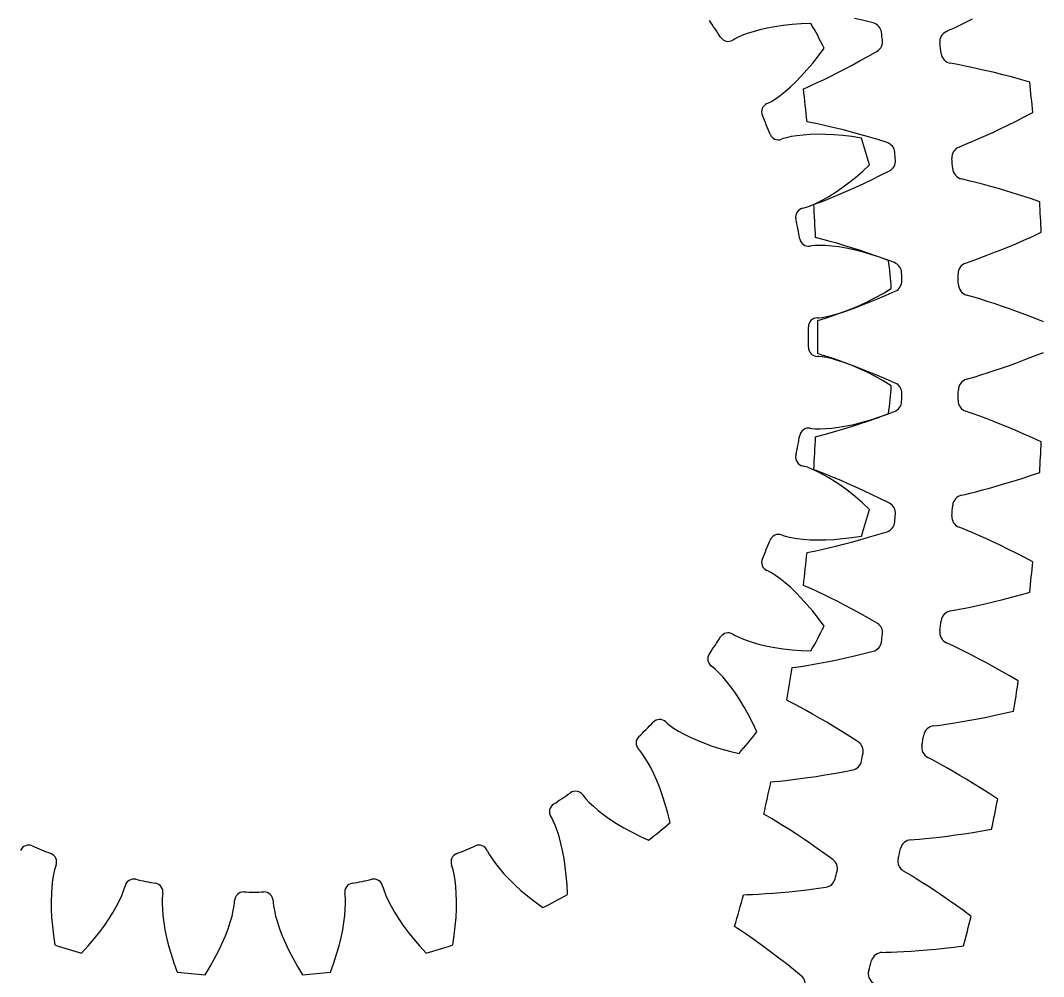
# Model space of a CAD drawing. Header units: millimetres. Extents: x -107 to 107, y -107 to 107.
# Drawn here: x 22.24 to 56.25, y -21.24 to 10.52 of the extents above; entities that cross this region are included whole.
import ezdxf

# ---------------------------------------------------------------- set-up
doc = ezdxf.new("R2010")
doc.units = ezdxf.units.MM

msp = doc.modelspace()

# ---------------------------------------------------------------- linework, layer by layer
at = {"layer": 'outer'}
msp.add_circle((0, 0), 107.079107, dxfattribs=at)
at = {"layer": 'planet'}
for p, q in [((46.819746, 10.208147), (46.596879, 10.147465)), ((47.06173, 10.263437), (46.819746, 10.208147)), ((47.321379, 10.312197), (47.06173, 10.263437)), ((47.59759, 10.353474), (47.321379, 10.312197)), ((47.889481, 10.386426), (47.59759, 10.353474)), ((48.196311, 10.410286), (47.889481, 10.386426)), ((48.517442, 10.424338), (48.196311, 10.410286)), ((45.974234, 9.901148), (45.924295, 9.870195)), ((46.070792, 9.951791), (45.974234, 9.901148)), ((46.217822, 10.016396), (46.070792, 9.951791)), ((46.395174, 10.082849), (46.217822, 10.016396)), ((46.596879, 10.147465), (46.395174, 10.082849)), ((48.765166, 9.346035), (48.95526, 9.605239)), ((48.57486, 9.104171), (48.765166, 9.346035)), ((48.197521, 8.67305), (48.385296, 8.87978)), ((48.385296, 8.87978), (48.57486, 9.104171)), ((48.012725, 8.48425), (48.197521, 8.67305)), ((47.492253, 8.030358), (47.658041, 8.162171)), ((47.658041, 8.162171), (47.832314, 8.313765)), ((47.832314, 8.313765), (48.012725, 8.48425)), ((47.107313, 7.781307), (47.203066, 7.833457)), ((47.203066, 7.833457), (47.338468, 7.919815)), ((47.338468, 7.919815), (47.492253, 8.030358)), ((47.053831, 7.756981), (47.107313, 7.781307)), ((47.598912, 6.594482), (47.543893, 6.573866)), ((47.703495, 6.625314), (47.598912, 6.594482)), ((47.860303, 6.659994), (47.703495, 6.625314)), ((48.047211, 6.69057), (47.860303, 6.659994)), ((48.257647, 6.714594), (48.047211, 6.69057)), ((48.48807, 6.730631), (48.257647, 6.714594)), ((48.73619, 6.73765), (48.48807, 6.730631)), ((49.000363, 6.734818), (48.73619, 6.73765)), ((49.27932, 6.721415), (49.000363, 6.734818)), ((49.57203, 6.696789), (49.27932, 6.721415)), ((49.87762, 6.660331), (49.57203, 6.696789)), ((50.195322, 6.611464), (49.87762, 6.660331)), ((49.994085, 5.305461), (50.227919, 5.505551)), ((50.227919, 5.505551), (50.464929, 5.722689)), ((49.539889, 4.95624), (49.764387, 5.122364)), ((49.764387, 5.122364), (49.994085, 5.305461)), ((49.111606, 4.675106), (49.321811, 4.807119)), ((49.321811, 4.807119), (49.539889, 4.95624)), ((48.550394, 4.38507), (48.72279, 4.463487)), ((48.72279, 4.463487), (48.911107, 4.560424)), ((48.911107, 4.560424), (49.111606, 4.675106)), ((48.239458, 4.280895), (48.296658, 4.29432)), ((48.296658, 4.29432), (48.400745, 4.326787)), ((48.400745, 4.326787), (48.550394, 4.38507)), ((48.547273, 3.034393), (48.48929, 3.024907)), ((48.655862, 3.04423), (48.547273, 3.034393)), ((48.816423, 3.047652), (48.655862, 3.04423)), ((49.005705, 3.041177), (48.816423, 3.047652)), ((49.216783, 3.023685), (49.005705, 3.041177)), ((49.445908, 2.99446), (49.216783, 3.023685)), ((49.69063, 2.952938), (49.445908, 2.99446)), ((49.949174, 2.898623), (49.69063, 2.952938)), ((50.220156, 2.831056), (49.949174, 2.898623)), ((50.502438, 2.749798), (50.220156, 2.831056)), ((50.795044, 2.654423), (50.502438, 2.749798)), ((51.097108, 2.544514), (50.795044, 2.654423)), ((50.644948, 1.302866), (50.913325, 1.453492)), ((50.913325, 1.453492), (51.188143, 1.620219)), ((49.88837, 0.945253), (50.13135, 1.048964)), ((50.13135, 1.048964), (50.383943, 1.168099)), ((50.383943, 1.168099), (50.644948, 1.302866)), ((48.891295, 0.653842), (49.049438, 0.68181)), ((49.049438, 0.68181), (49.23382, 0.725088)), ((49.23382, 0.725088), (49.43743, 0.783423)), ((49.43743, 0.783423), (49.65645, 0.856786)), ((49.65645, 0.856786), (49.88837, 0.945253)), ((48.724154, 0.640297), (48.782873, 0.642305)), ((48.782873, 0.642305), (48.891295, 0.653842)), ((48.782873, -0.642305), (48.724154, -0.640297)), ((48.891295, -0.653842), (48.782873, -0.642305)), ((49.049438, -0.68181), (48.891295, -0.653842)), ((49.23382, -0.725088), (49.049438, -0.68181)), ((49.43743, -0.783423), (49.23382, -0.725088)), ((49.65645, -0.856786), (49.43743, -0.783423)), ((49.88837, -0.945253), (49.65645, -0.856786)), ((50.13135, -1.048964), (49.88837, -0.945253)), ((50.383943, -1.168099), (50.13135, -1.048964)), ((50.644948, -1.302866), (50.383943, -1.168099)), ((50.913325, -1.453492), (50.644948, -1.302866)), ((51.188143, -1.620219), (50.913325, -1.453492)), ((50.502438, -2.749798), (50.795044, -2.654423)), ((50.795044, -2.654423), (51.097108, -2.544514)), ((48.48929, -3.024907), (48.547273, -3.034393)), ((48.547273, -3.034393), (48.655862, -3.04423)), ((48.655862, -3.04423), (48.816423, -3.047652)), ((48.816423, -3.047652), (49.005705, -3.041177)), ((49.005705, -3.041177), (49.216783, -3.023685)), ((49.216783, -3.023685), (49.445908, -2.99446)), ((49.445908, -2.99446), (49.69063, -2.952938)), ((49.69063, -2.952938), (49.949174, -2.898623)), ((49.949174, -2.898623), (50.220156, -2.831056)), ((50.220156, -2.831056), (50.502438, -2.749798)), ((48.296658, -4.29432), (48.239458, -4.280895)), ((48.400745, -4.326787), (48.296658, -4.29432)), ((48.550394, -4.38507), (48.400745, -4.326787)), ((48.72279, -4.463487), (48.550394, -4.38507)), ((48.911107, -4.560424), (48.72279, -4.463487)), ((49.111606, -4.675106), (48.911107, -4.560424)), ((49.321811, -4.807119), (49.111606, -4.675106)), ((49.539889, -4.95624), (49.321811, -4.807119)), ((49.764387, -5.122364), (49.539889, -4.95624)), ((49.994085, -5.305461), (49.764387, -5.122364)), ((50.227919, -5.505551), (49.994085, -5.305461)), ((50.464929, -5.722689), (50.227919, -5.505551)), ((47.543893, -6.573866), (47.598912, -6.594482)), ((47.598912, -6.594482), (47.703495, -6.625314)), ((47.703495, -6.625314), (47.860303, -6.659994)), ((47.860303, -6.659994), (48.047211, -6.69057)), ((48.047211, -6.69057), (48.257647, -6.714594)), ((48.257647, -6.714594), (48.48807, -6.730631)), ((48.48807, -6.730631), (48.73619, -6.73765)), ((48.73619, -6.73765), (49.000363, -6.734818)), ((49.000363, -6.734818), (49.27932, -6.721415)), ((49.27932, -6.721415), (49.57203, -6.696789)), ((49.57203, -6.696789), (49.87762, -6.660331)), ((49.87762, -6.660331), (50.195322, -6.611464)), ((47.107313, -7.781307), (47.053831, -7.756981)), ((47.203066, -7.833457), (47.107313, -7.781307)), ((47.338468, -7.919815), (47.203066, -7.833457)), ((47.492253, -8.030358), (47.338468, -7.919815)), ((47.658041, -8.162171), (47.492253, -8.030358)), ((47.832314, -8.313765), (47.658041, -8.162171)), ((48.012725, -8.48425), (47.832314, -8.313765)), ((48.197521, -8.67305), (48.012725, -8.48425)), ((48.385296, -8.87978), (48.197521, -8.67305)), ((48.57486, -9.104171), (48.385296, -8.87978)), ((48.765166, -9.346035), (48.57486, -9.104171)), ((48.95526, -9.605239), (48.765166, -9.346035)), ((45.924295, -9.870195), (45.974234, -9.901148)), ((45.974234, -9.901148), (46.070792, -9.951791)), ((46.070792, -9.951791), (46.217822, -10.016396)), ((46.217822, -10.016396), (46.395174, -10.082849)), ((46.395174, -10.082849), (46.596879, -10.147465)), ((46.596879, -10.147465), (46.819746, -10.208147)), ((46.819746, -10.208147), (47.06173, -10.263437)), ((47.06173, -10.263437), (47.321379, -10.312197)), ((47.321379, -10.312197), (47.59759, -10.353474)), ((47.59759, -10.353474), (47.889481, -10.386426)), ((47.889481, -10.386426), (48.196311, -10.410286)), ((48.196311, -10.410286), (48.517442, -10.424338)), ((45.260543, -10.969263), (45.212835, -10.93497)), ((45.344282, -11.039091), (45.260543, -10.969263)), ((45.460235, -11.150205), (45.344282, -11.039091)), ((45.589499, -11.288626), (45.460235, -11.150205)), ((45.726386, -11.45025), (45.589499, -11.288626)), ((45.867736, -11.63293), (45.726386, -11.45025)), ((46.011421, -11.835335), (45.867736, -11.63293)), ((46.155833, -12.05656), (46.011421, -11.835335)), ((46.299669, -12.295951), (46.155833, -12.05656)), ((46.441814, -12.553012), (46.299669, -12.295951)), ((46.581277, -12.827356), (46.441814, -12.553012)), ((43.692734, -12.787217), (43.735675, -12.827319)), ((43.735675, -12.827319), (43.820498, -12.895826)), ((43.820498, -12.895826), (43.952099, -12.987874)), ((46.717151, -13.118665), (46.581277, -12.827356)), ((43.952099, -12.987874), (44.113079, -13.08765)), ((44.113079, -13.08765), (44.298302, -13.190375)), ((44.298302, -13.190375), (44.505049, -13.29337)), ((44.505049, -13.29337), (44.731596, -13.394806)), ((44.731596, -13.394806), (44.976743, -13.493285)), ((44.976743, -13.493285), (45.239595, -13.587654)), ((45.239595, -13.587654), (45.519448, -13.676918)), ((42.827319, -13.735675), (42.787217, -13.692734)), ((42.895826, -13.820498), (42.827319, -13.735675)), ((42.987874, -13.952099), (42.895826, -13.820498)), ((45.519448, -13.676918), (45.815728, -13.76018)), ((45.815728, -13.76018), (46.127948, -13.836611)), ((43.08765, -14.113079), (42.987874, -13.952099)), ((43.190375, -14.298302), (43.08765, -14.113079)), ((43.29337, -14.505049), (43.190375, -14.298302)), ((43.394806, -14.731596), (43.29337, -14.505049)), ((43.493285, -14.976743), (43.394806, -14.731596)), ((40.93497, -15.212835), (40.969263, -15.260543)), ((40.969263, -15.260543), (41.039091, -15.344282)), ((43.587654, -15.239595), (43.493285, -14.976743)), ((43.676918, -15.519448), (43.587654, -15.239595)), ((41.039091, -15.344282), (41.150205, -15.460235)), ((41.150205, -15.460235), (41.288626, -15.589499)), ((41.288626, -15.589499), (41.45025, -15.726386)), ((43.76018, -15.815728), (43.676918, -15.519448)), ((39.901148, -15.974234), (39.870195, -15.924295)), ((39.951791, -16.070792), (39.901148, -15.974234)), ((41.45025, -15.726386), (41.63293, -15.867736)), ((41.63293, -15.867736), (41.835335, -16.011421)), ((43.836611, -16.127948), (43.76018, -15.815728)), ((40.016396, -16.217822), (39.951791, -16.070792)), ((40.082849, -16.395174), (40.016396, -16.217822)), ((41.835335, -16.011421), (42.05656, -16.155833)), ((42.05656, -16.155833), (42.295951, -16.299669)), ((42.295951, -16.299669), (42.553012, -16.441814)), ((40.147465, -16.596879), (40.082849, -16.395174)), ((40.208147, -16.819746), (40.147465, -16.596879)), ((42.553012, -16.441814), (42.827356, -16.581277)), ((42.827356, -16.581277), (43.118665, -16.717151)), ((40.263437, -17.06173), (40.208147, -16.819746)), ((37.756981, -17.053831), (37.781307, -17.107313)), ((37.781307, -17.107313), (37.833457, -17.203066)), ((37.833457, -17.203066), (37.919815, -17.338468)), ((37.919815, -17.338468), (38.030358, -17.492253)), ((40.312197, -17.321379), (40.263437, -17.06173)), ((40.353474, -17.59759), (40.312197, -17.321379)), ((23.405518, -17.598912), (23.374686, -17.703495)), ((23.426134, -17.543893), (23.405518, -17.598912)), ((36.594482, -17.598912), (36.573866, -17.543893)), ((36.625314, -17.703495), (36.594482, -17.598912)), ((38.030358, -17.492253), (38.162171, -17.658041)), ((38.162171, -17.658041), (38.313765, -17.832314)), ((40.386426, -17.889481), (40.353474, -17.59759)), ((23.340006, -17.860303), (23.30943, -18.047211)), ((23.374686, -17.703495), (23.340006, -17.860303)), ((36.659994, -17.860303), (36.625314, -17.703495)), ((36.69057, -18.047211), (36.659994, -17.860303)), ((38.313765, -17.832314), (38.48425, -18.012725)), ((38.48425, -18.012725), (38.67305, -18.197521)), ((40.410286, -18.196311), (40.386426, -17.889481)), ((23.285406, -18.257647), (23.269369, -18.48807)), ((23.30943, -18.047211), (23.285406, -18.257647)), ((25.673213, -18.400745), (25.70568, -18.296658)), ((25.70568, -18.296658), (25.719105, -18.239458)), ((34.280895, -18.239458), (34.29432, -18.296658)), ((34.29432, -18.296658), (34.326787, -18.400745)), ((36.714594, -18.257647), (36.69057, -18.047211)), ((36.730631, -18.48807), (36.714594, -18.257647)), ((38.67305, -18.197521), (38.87978, -18.385296)), ((40.424338, -18.517442), (40.410286, -18.196311)), ((23.269369, -18.48807), (23.26235, -18.73619)), ((25.536513, -18.72279), (25.61493, -18.550394)), ((25.61493, -18.550394), (25.673213, -18.400745)), ((26.95577, -18.655862), (26.952348, -18.816423)), ((26.965607, -18.547273), (26.95577, -18.655862)), ((26.975093, -18.48929), (26.965607, -18.547273)), ((33.034393, -18.547273), (33.024907, -18.48929)), ((33.04423, -18.655862), (33.034393, -18.547273)), ((33.047652, -18.816423), (33.04423, -18.655862)), ((34.326787, -18.400745), (34.38507, -18.550394)), ((34.38507, -18.550394), (34.463487, -18.72279)), ((36.73765, -18.73619), (36.730631, -18.48807)), ((38.87978, -18.385296), (39.104171, -18.57486)), ((39.104171, -18.57486), (39.346035, -18.765166)), ((23.26235, -18.73619), (23.265182, -19.000363)), ((23.265182, -19.000363), (23.278585, -19.27932)), ((25.324894, -19.111606), (25.439576, -18.911107)), ((25.439576, -18.911107), (25.536513, -18.72279)), ((26.952348, -18.816423), (26.958823, -19.005705)), ((26.958823, -19.005705), (26.976315, -19.216783)), ((29.31819, -19.049438), (29.346158, -18.891295)), ((29.346158, -18.891295), (29.357695, -18.782873)), ((29.357695, -18.782873), (29.359703, -18.724154)), ((30.640297, -18.724154), (30.642305, -18.782873)), ((30.642305, -18.782873), (30.653842, -18.891295)), ((30.653842, -18.891295), (30.68181, -19.049438)), ((33.023685, -19.216783), (33.041177, -19.005705)), ((33.041177, -19.005705), (33.047652, -18.816423)), ((34.463487, -18.72279), (34.560424, -18.911107)), ((34.560424, -18.911107), (34.675106, -19.111606)), ((36.721415, -19.27932), (36.734818, -19.000363)), ((36.734818, -19.000363), (36.73765, -18.73619)), ((39.346035, -18.765166), (39.605239, -18.95526)), ((23.278585, -19.27932), (23.303211, -19.57203)), ((25.04376, -19.539889), (25.192881, -19.321811)), ((25.192881, -19.321811), (25.324894, -19.111606)), ((26.976315, -19.216783), (27.00554, -19.445908)), ((29.216577, -19.43743), (29.274912, -19.23382)), ((29.274912, -19.23382), (29.31819, -19.049438)), ((30.68181, -19.049438), (30.725088, -19.23382)), ((30.725088, -19.23382), (30.783423, -19.43743)), ((32.99446, -19.445908), (33.023685, -19.216783)), ((34.675106, -19.111606), (34.807119, -19.321811)), ((34.807119, -19.321811), (34.95624, -19.539889)), ((36.696789, -19.57203), (36.721415, -19.27932)), ((23.303211, -19.57203), (23.339669, -19.87762)), ((24.877636, -19.764387), (25.04376, -19.539889)), ((27.00554, -19.445908), (27.047062, -19.69063)), ((27.047062, -19.69063), (27.101377, -19.949174)), ((29.054747, -19.88837), (29.143214, -19.65645)), ((29.143214, -19.65645), (29.216577, -19.43743)), ((30.783423, -19.43743), (30.856786, -19.65645)), ((30.856786, -19.65645), (30.945253, -19.88837)), ((32.898623, -19.949174), (32.952938, -19.69063)), ((32.952938, -19.69063), (32.99446, -19.445908)), ((34.95624, -19.539889), (35.122364, -19.764387)), ((36.660331, -19.87762), (36.696789, -19.57203)), ((23.339669, -19.87762), (23.388536, -20.195322)), ((24.494449, -20.227919), (24.694539, -19.994085)), ((24.694539, -19.994085), (24.877636, -19.764387)), ((27.101377, -19.949174), (27.168944, -20.220156)), ((28.951036, -20.13135), (29.054747, -19.88837)), ((30.945253, -19.88837), (31.048964, -20.13135)), ((32.831056, -20.220156), (32.898623, -19.949174)), ((35.122364, -19.764387), (35.305461, -19.994085)), ((35.305461, -19.994085), (35.505551, -20.227919)), ((36.611464, -20.195322), (36.660331, -19.87762)), ((24.277311, -20.464929), (24.494449, -20.227919)), ((27.168944, -20.220156), (27.250202, -20.502438)), ((28.697134, -20.644948), (28.831901, -20.383943)), ((28.831901, -20.383943), (28.951036, -20.13135)), ((31.048964, -20.13135), (31.168099, -20.383943)), ((31.168099, -20.383943), (31.302866, -20.644948)), ((32.749798, -20.502438), (32.831056, -20.220156)), ((35.505551, -20.227919), (35.722689, -20.464929)), ((27.250202, -20.502438), (27.345577, -20.795044)), ((28.546508, -20.913325), (28.697134, -20.644948)), ((31.302866, -20.644948), (31.453492, -20.913325)), ((32.654423, -20.795044), (32.749798, -20.502438)), ((27.345577, -20.795044), (27.455486, -21.097108)), ((28.379781, -21.188143), (28.546508, -20.913325)), ((31.453492, -20.913325), (31.620219, -21.188143)), ((32.544514, -21.097108), (32.654423, -20.795044))]:
    msp.add_line(p, q, dxfattribs=at)
for centre, radius, start, end in [((30, 0), 18.4375, 32.708842, 34.791158), ((30, 0), 21.25, 26.872796, 29.377204), ((45.766246, 10.125186), 0.3, 212.708842, 301.791458), ((47.178042, 7.483902), 0.3, 114.458542, 203.541158), ((30, 0), 18.4375, 21.458842, 23.541158), ((47.438628, 6.854791), 0.3, 201.458842, 290.541458), ((30, 0), 21.25, 15.622796, 18.127204), ((48.308007, 3.988832), 0.3, 103.208542, 192.291158), ((30, 0), 18.4375, 10.208842, 12.291158), ((48.440853, 3.320971), 0.3, 190.208842, 279.291458), ((30, 0), 21.25, 4.372796, 6.877204), ((48.734406, 0.340472), 0.3, 91.958542, 181.041158), ((30, 0), 18.4375, 358.958842, 1.041158), ((48.734406, -0.340472), 0.3, 178.958842, 268.041458), ((30, 0), 21.25, 353.122796, 355.627204), ((48.440853, -3.320971), 0.3, 80.708542, 169.791158), ((30, 0), 18.4375, 347.708842, 349.791158), ((48.308007, -3.988832), 0.3, 167.708842, 256.791458), ((30, 0), 21.25, 341.872796, 344.377204), ((30, 0), 18.4375, 336.458842, 338.541158), ((47.438628, -6.854791), 0.3, 69.458542, 158.541158), ((47.178042, -7.483902), 0.3, 156.458842, 245.541458), ((45.766246, -10.125186), 0.3, 58.208542, 147.291158), ((30, 0), 21.25, 330.622796, 333.127204), ((30, 0), 18.4375, 325.208842, 327.291158), ((45.387933, -10.691371), 0.3, 145.208842, 234.291458), ((30, 0), 18.4375, 313.958842, 316.041158), ((43.487976, -13.006475), 0.3, 46.958542, 136.041158), ((30, 0), 21.25, 319.372796, 321.877204), ((43.006475, -13.487976), 0.3, 133.958842, 223.041458), ((30, 0), 18.4375, 302.708842, 304.791158), ((40.691371, -15.387933), 0.3, 35.708542, 124.791158), ((40.125186, -15.766246), 0.3, 122.708842, 211.791458), ((30, 0), 21.25, 308.122796, 310.627204), ((22.516098, -17.178042), 0.3, 66.458842, 155.541458), ((30, 0), 18.4375, 246.458842, 248.541158), ((30, 0), 18.4375, 291.458842, 293.541158), ((37.483902, -17.178042), 0.3, 24.458542, 113.541158), ((23.145209, -17.438628), 0.3, 339.458542, 68.541158), ((36.854791, -17.438628), 0.3, 111.458842, 200.541458), ((26.011168, -18.308007), 0.3, 77.708842, 166.791458), ((30, 0), 18.4375, 257.708842, 259.791158), ((30, 0), 18.4375, 280.208842, 282.291158), ((33.988832, -18.308007), 0.3, 13.208542, 102.291158), ((26.679029, -18.440853), 0.3, 350.708542, 79.791158), ((33.320971, -18.440853), 0.3, 100.208842, 189.291458), ((29.659528, -18.734406), 0.3, 88.958842, 178.041458), ((30, 0), 18.4375, 268.958842, 271.041158), ((30.340472, -18.734406), 0.3, 1.958542, 91.041158), ((30, 0), 21.25, 296.872796, 299.377204), ((30, 0), 21.25, 251.872796, 254.377204), ((30, 0), 21.25, 285.622796, 288.127204), ((30, 0), 21.25, 263.122796, 265.627204), ((30, 0), 21.25, 274.372796, 276.877204)]:
    msp.add_arc(centre, radius, start, end, dxfattribs=at)
at = {"layer": 'thin_ring_external'}
for p, q in [((53.667314, 10.466417), (53.884093, 10.576244)), ((53.020928, 10.153069), (53.127589, 10.204745)), ((53.127589, 10.204745), (53.283744, 10.278702)), ((53.283744, 10.278702), (53.465956, 10.366811)), ((53.465956, 10.366811), (53.667314, 10.466417)), ((53.272601, 9.075416), (53.156345, 9.098469)), ((53.442376, 9.043311), (53.272601, 9.075416)), ((53.640937, 9.004095), (53.442376, 9.043311)), ((53.860927, 8.958593), (53.640937, 9.004095)), ((54.098421, 8.907097), (53.860927, 8.958593)), ((54.350911, 8.849708), (54.098421, 8.907097)), ((54.616631, 8.786435), (54.350911, 8.849708)), ((54.894256, 8.71724), (54.616631, 8.786435)), ((55.18275, 8.642062), (54.894256, 8.71724)), ((55.481273, 8.560825), (55.18275, 8.642062)), ((55.789125, 8.473445), (55.481273, 8.560825)), ((55.066054, 7.041536), (55.333292, 7.173689)), ((55.333292, 7.173689), (55.60912, 7.31381)), ((55.60912, 7.31381), (55.892838, 7.461838)), ((54.325299, 6.694143), (54.560891, 6.801571)), ((54.560891, 6.801571), (54.808244, 6.917446)), ((54.808244, 6.917446), (55.066054, 7.041536)), ((53.710541, 6.427644), (53.897014, 6.506334)), ((53.897014, 6.506334), (54.103195, 6.595529)), ((54.103195, 6.595529), (54.325299, 6.694143)), ((53.441653, 6.315594), (53.550812, 6.361757)), ((53.550812, 6.361757), (53.710541, 6.427644)), ((53.637972, 5.226496), (53.523044, 5.255455)), ((53.805885, 5.185764), (53.637972, 5.226496)), ((54.002185, 5.136461), (53.805885, 5.185764)), ((54.219565, 5.079785), (54.002185, 5.136461)), ((54.45412, 5.01623), (54.219565, 5.079785)), ((54.70335, 4.946024), (54.45412, 5.01623)), ((54.965492, 4.869265), (54.70335, 4.946024)), ((55.239223, 4.785985), (54.965492, 4.869265)), ((55.523502, 4.696174), (55.239223, 4.785985)), ((55.817487, 4.5998), (55.523502, 4.696174)), ((56.120476, 4.496816), (55.817487, 4.5998)), ((55.881494, 3.347884), (56.1724, 3.481233)), ((55.061424, 2.992931), (55.325234, 3.103694)), ((55.325234, 3.103694), (55.598871, 3.22203)), ((55.598871, 3.22203), (55.881494, 3.347884)), ((54.340857, 2.707433), (54.567707, 2.794578)), ((54.567707, 2.794578), (54.808477, 2.889837)), ((54.808477, 2.889837), (55.061424, 2.992931)), ((53.665884, 2.461643), (53.777259, 2.502172)), ((53.777259, 2.502172), (53.940143, 2.559816)), ((53.940143, 2.559816), (54.130391, 2.628883)), ((54.130391, 2.628883), (54.340857, 2.707433)), ((53.806337, 1.363941), (53.693038, 1.398731)), ((53.971952, 1.314689), (53.806337, 1.363941)), ((54.165478, 1.255427), (53.971952, 1.314689)), ((54.379681, 1.187725), (54.165478, 1.255427)), ((54.610685, 1.112277), (54.379681, 1.187725)), ((54.856005, 1.029436), (54.610685, 1.112277)), ((55.113886, 0.939393), (54.856005, 1.029436)), ((55.383007, 0.842244), (55.113886, 0.939393)), ((55.662329, 0.738035), (55.383007, 0.842244)), ((55.95101, 0.626776), (55.662329, 0.738035)), ((56.248345, 0.508455), (55.95101, 0.626776)), ((55.662329, -0.738035), (55.95101, -0.626776)), ((55.95101, -0.626776), (56.248345, -0.508455)), ((54.856005, -1.029436), (55.113886, -0.939393)), ((55.113886, -0.939393), (55.383007, -0.842244)), ((55.383007, -0.842244), (55.662329, -0.738035)), ((53.806337, -1.363941), (53.971952, -1.314689)), ((53.971952, -1.314689), (54.165478, -1.255427)), ((54.165478, -1.255427), (54.379681, -1.187725)), ((54.379681, -1.187725), (54.610685, -1.112277)), ((54.610685, -1.112277), (54.856005, -1.029436)), ((53.693038, -1.398731), (53.806337, -1.363941)), ((53.777259, -2.502172), (53.665884, -2.461643)), ((53.940143, -2.559816), (53.777259, -2.502172)), ((54.130391, -2.628883), (53.940143, -2.559816)), ((54.340857, -2.707433), (54.130391, -2.628883)), ((54.567707, -2.794578), (54.340857, -2.707433)), ((54.808477, -2.889837), (54.567707, -2.794578)), ((55.061424, -2.992931), (54.808477, -2.889837)), ((55.325234, -3.103694), (55.061424, -2.992931)), ((55.598871, -3.22203), (55.325234, -3.103694)), ((55.881494, -3.347884), (55.598871, -3.22203)), ((56.1724, -3.481233), (55.881494, -3.347884)), ((55.239223, -4.785985), (55.523502, -4.696174)), ((55.523502, -4.696174), (55.817487, -4.5998)), ((55.817487, -4.5998), (56.120476, -4.496816)), ((54.002185, -5.136461), (54.219565, -5.079785)), ((54.219565, -5.079785), (54.45412, -5.01623)), ((54.45412, -5.01623), (54.70335, -4.946024)), ((54.70335, -4.946024), (54.965492, -4.869265)), ((54.965492, -4.869265), (55.239223, -4.785985)), ((53.523044, -5.255455), (53.637972, -5.226496)), ((53.637972, -5.226496), (53.805885, -5.185764)), ((53.805885, -5.185764), (54.002185, -5.136461)), ((53.550812, -6.361757), (53.441653, -6.315594)), ((53.710541, -6.427644), (53.550812, -6.361757)), ((53.897014, -6.506334), (53.710541, -6.427644)), ((54.103195, -6.595529), (53.897014, -6.506334)), ((54.325299, -6.694143), (54.103195, -6.595529)), ((54.560891, -6.801571), (54.325299, -6.694143)), ((54.808244, -6.917446), (54.560891, -6.801571)), ((55.066054, -7.041536), (54.808244, -6.917446)), ((55.333292, -7.173689), (55.066054, -7.041536)), ((55.60912, -7.31381), (55.333292, -7.173689)), ((55.892838, -7.461838), (55.60912, -7.31381)), ((55.481273, -8.560825), (55.789125, -8.473445)), ((54.350911, -8.849708), (54.616631, -8.786435)), ((54.616631, -8.786435), (54.894256, -8.71724)), ((54.894256, -8.71724), (55.18275, -8.642062)), ((55.18275, -8.642062), (55.481273, -8.560825)), ((53.156345, -9.098469), (53.272601, -9.075416)), ((53.272601, -9.075416), (53.442376, -9.043311)), ((53.442376, -9.043311), (53.640937, -9.004095)), ((53.640937, -9.004095), (53.860927, -8.958593)), ((53.860927, -8.958593), (54.098421, -8.907097)), ((54.098421, -8.907097), (54.350911, -8.849708)), ((53.127589, -10.204745), (53.020928, -10.153069)), ((53.283744, -10.278702), (53.127589, -10.204745)), ((53.465956, -10.366811), (53.283744, -10.278702)), ((53.667314, -10.466417), (53.465956, -10.366811)), ((53.884093, -10.576244), (53.667314, -10.466417)), ((54.113893, -10.695561), (53.884093, -10.576244)), ((54.355006, -10.823915), (54.113893, -10.695561)), ((54.606144, -10.961006), (54.355006, -10.823915)), ((54.866285, -11.106632), (54.606144, -10.961006)), ((55.134599, -11.260655), (54.866285, -11.106632)), ((55.410388, -11.422977), (55.134599, -11.260655)), ((54.349008, -12.625753), (54.640964, -12.565403)), ((54.640964, -12.565403), (54.943245, -12.499515)), ((54.943245, -12.499515), (55.255158, -12.427969)), ((52.593898, -12.917745), (52.711179, -12.900659)), ((52.711179, -12.900659), (52.882372, -12.877264)), ((52.882372, -12.877264), (53.082676, -12.848239)), ((53.082676, -12.848239), (53.304703, -12.814028)), ((53.304703, -12.814028), (53.544517, -12.774727)), ((53.544517, -12.774727), (53.799607, -12.730305)), ((53.799607, -12.730305), (54.068211, -12.680682)), ((54.068211, -12.680682), (54.349008, -12.625753)), ((52.508692, -14.021111), (52.404809, -13.964055)), ((52.660867, -14.102944), (52.508692, -14.021111)), ((52.838343, -14.200242), (52.660867, -14.102944)), ((53.034352, -14.31), (52.838343, -14.200242)), ((53.245241, -14.430752), (53.034352, -14.31)), ((53.468648, -14.561647), (53.245241, -14.430752)), ((53.702893, -14.702145), (53.468648, -14.561647)), ((53.946703, -14.851881), (53.702893, -14.702145)), ((54.199069, -15.0106), (53.946703, -14.851881)), ((54.459169, -15.178122), (54.199069, -15.0106)), ((54.72631, -15.354314), (54.459169, -15.178122)), ((52.127334, -16.677622), (52.328859, -16.658862)), ((52.328859, -16.658862), (52.552344, -16.636033)), ((52.552344, -16.636033), (52.793851, -16.609028)), ((52.793851, -16.609028), (53.050877, -16.577689)), ((53.050877, -16.577689), (53.321664, -16.541846)), ((53.321664, -16.541846), (53.604899, -16.501326)), ((53.604899, -16.501326), (53.899556, -16.455963)), ((53.899556, -16.455963), (54.204808, -16.405595)), ((54.204808, -16.405595), (54.519966, -16.350069)), ((51.83717, -16.703321), (51.955171, -16.692245)), ((51.955171, -16.692245), (52.127334, -16.677622)), ((51.695736, -17.800896), (51.594902, -17.738611)), ((51.843535, -17.890393), (51.695736, -17.800896)), ((52.01581, -17.996626), (51.843535, -17.890393)), ((52.20596, -18.116249), (52.01581, -17.996626)), ((52.410408, -18.247612), (52.20596, -18.116249)), ((52.62684, -18.389744), (52.410408, -18.247612)), ((52.853606, -18.542019), (52.62684, -18.389744)), ((53.089452, -18.704009), (52.853606, -18.542019)), ((53.333385, -18.875407), (53.089452, -18.704009)), ((53.584591, -19.055991), (53.333385, -18.875407)), ((53.842387, -19.245594), (53.584591, -19.055991)), ((51.605812, -20.414637), (51.848383, -20.399998)), ((51.848383, -20.399998), (52.106674, -20.381824)), ((52.106674, -20.381824), (52.378938, -20.359854)), ((52.378938, -20.359854), (52.663873, -20.33385)), ((52.663873, -20.33385), (52.960462, -20.303591)), ((52.960462, -20.303591), (53.267886, -20.268875)), ((53.267886, -20.268875), (53.585469, -20.229513)), ((50.888135, -20.44532), (51.006547, -20.440283)), ((51.006547, -20.440283), (51.179233, -20.434471)), ((51.179233, -20.434471), (51.381453, -20.426025)), ((51.381453, -20.426025), (51.605812, -20.414637))]:
    msp.add_line(p, q, dxfattribs=at)
for centre, radius, start, end in [((53.173967, 9.810718), 0.375, 114.085753, 187.447714), ((-21.875, 0), 75.3125, 7.186433, 7.447714), ((53.217926, 9.468378), 0.375, 187.186433, 260.548393), ((-21.875, 0), 78.125, 5.480762, 6.226555), ((53.577011, 5.965875), 0.375, 111.158924, 184.520884), ((-21.875, 0), 75.3125, 4.259603, 4.520884), ((53.603432, 5.621738), 0.375, 184.259603, 257.621564), ((-21.875, 0), 78.125, 2.553933, 3.299726), ((53.783209, 2.105469), 0.375, 108.232095, 181.594055), ((-21.875, 0), 75.3125, 1.332774, 1.594055), ((53.792024, 1.760431), 0.375, 181.332774, 254.694734), ((53.792024, -1.760431), 0.375, 105.305266, 178.667226), ((-21.875, 0), 75.3125, 358.405945, 358.667226), ((53.783209, -2.105469), 0.375, 178.405945, 251.767905), ((-21.875, 0), 78.125, 356.700274, 357.446067), ((53.603432, -5.621738), 0.375, 102.378436, 175.740397), ((-21.875, 0), 75.3125, 355.479116, 355.740397), ((53.577011, -5.965875), 0.375, 175.479116, 248.841076), ((-21.875, 0), 78.125, 353.773445, 354.519238), ((53.217926, -9.468378), 0.375, 99.451607, 172.813567), ((-21.875, 0), 75.3125, 352.552286, 352.813567), ((53.173967, -9.810718), 0.375, 172.552286, 245.914247), ((-21.875, 0), 78.125, 350.846616, 351.592408), ((52.63651, -13.290316), 0.375, 96.524778, 169.886738), ((-21.875, 0), 75.3125, 349.625457, 349.886738), ((52.575129, -13.629965), 0.375, 169.625457, 242.987417), ((-21.875, 0), 78.125, 347.919787, 348.665579), ((-21.875, 0), 75.3125, 346.698628, 346.959909), ((51.860703, -17.077582), 0.375, 93.597949, 166.959909), ((51.782059, -17.413653), 0.375, 166.698628, 240.060588), ((-21.875, 0), 78.125, 344.992957, 345.73875), ((-21.875, 0), 75.3125, 343.771799, 344.033079), ((50.892527, -20.820294), 0.375, 90.671119, 164.033079), ((50.796826, -21.151912), 0.375, 163.771799, 237.133759)]:
    msp.add_arc(centre, radius, start, end, dxfattribs=at)
at = {"layer": 'thin_ring_internal'}
for p, q in [((50.270763, 10.516457), (49.96461, 10.589948)), ((50.586464, 10.437879), (50.270763, 10.516457)), ((49.891151, 9.040189), (50.157736, 9.184851)), ((50.157736, 9.184851), (50.432708, 9.338215)), ((50.432708, 9.338215), (50.715503, 9.499055)), ((49.386747, 8.777473), (49.633806, 8.904339)), ((49.633806, 8.904339), (49.891151, 9.040189)), ((48.722911, 8.454227), (48.929196, 8.55188)), ((48.929196, 8.55188), (49.151294, 8.659851)), ((49.151294, 8.659851), (49.386747, 8.777473)), ((48.266779, 8.247508), (48.376293, 8.295964)), ((48.376293, 8.295964), (48.536251, 8.368082)), ((48.536251, 8.368082), (48.722911, 8.454227)), ((48.503931, 7.13255), (48.386517, 7.156109)), ((48.67572, 7.096828), (48.503931, 7.13255)), ((48.876617, 7.053202), (48.67572, 7.096828)), ((49.099168, 7.002596), (48.876617, 7.053202)), ((49.339392, 6.945346), (49.099168, 7.002596)), ((49.594746, 6.88157), (49.339392, 6.945346)), ((49.863435, 6.811287), (49.594746, 6.88157)), ((50.144112, 6.734464), (49.863435, 6.811287)), ((50.43572, 6.651041), (50.144112, 6.734464)), ((50.737403, 6.560941), (50.43572, 6.651041)), ((51.048342, 6.46524), (50.737403, 6.560941)), ((50.834764, 5.375614), (51.125919, 5.52077)), ((50.01336, 4.986012), (50.277739, 5.107606)), ((50.277739, 5.107606), (50.551827, 5.237494)), ((50.551827, 5.237494), (50.834764, 5.375614)), ((49.290554, 4.672557), (49.518217, 4.768239)), ((49.518217, 4.768239), (49.759741, 4.872828)), ((49.759741, 4.872828), (50.01336, 4.986012)), ((48.612504, 4.404814), (48.7245, 4.447217)), ((48.7245, 4.447217), (48.888158, 4.510492)), ((48.888158, 4.510492), (49.079243, 4.586315)), ((49.079243, 4.586315), (49.290554, 4.672557)), ((48.788415, 3.278569), (48.672462, 3.308505)), ((48.957997, 3.233518), (48.788415, 3.278569)), ((49.156211, 3.178987), (48.957997, 3.233518)), ((49.375666, 3.116303), (49.156211, 3.178987)), ((49.612406, 3.04602), (49.375666, 3.116303)), ((49.863896, 2.968395), (49.612406, 3.04602)), ((50.128346, 2.883544), (49.863896, 2.968395)), ((50.404409, 2.791508), (50.128346, 2.883544)), ((50.691026, 2.692284), (50.404409, 2.791508)), ((50.987338, 2.585845), (50.691026, 2.692284)), ((51.292588, 2.473307), (50.987338, 2.585845)), ((50.729767, 1.274507), (51.019824, 1.396969)), ((51.019824, 1.396969), (51.318473, 1.526009)), ((49.918949, 0.953639), (50.178371, 1.052805)), ((50.178371, 1.052805), (50.448996, 1.15978)), ((50.448996, 1.15978), (50.729767, 1.274507)), ((49.02888, 0.639441), (49.223821, 0.704716)), ((49.223821, 0.704716), (49.439525, 0.77929)), ((49.439525, 0.77929), (49.672074, 0.862396)), ((49.672074, 0.862396), (49.918949, 0.953639)), ((48.747866, 0.548974), (48.862011, 0.585197)), ((48.862011, 0.585197), (49.02888, 0.639441)), ((48.862011, -0.585197), (48.747866, -0.548974)), ((49.02888, -0.639441), (48.862011, -0.585197)), ((49.223821, -0.704716), (49.02888, -0.639441)), ((49.439525, -0.77929), (49.223821, -0.704716)), ((49.672074, -0.862396), (49.439525, -0.77929)), ((49.918949, -0.953639), (49.672074, -0.862396)), ((50.178371, -1.052805), (49.918949, -0.953639)), ((50.448996, -1.15978), (50.178371, -1.052805)), ((50.729767, -1.274507), (50.448996, -1.15978)), ((51.019824, -1.396969), (50.729767, -1.274507)), ((51.318473, -1.526009), (51.019824, -1.396969)), ((50.404409, -2.791508), (50.691026, -2.692284)), ((50.691026, -2.692284), (50.987338, -2.585845)), ((50.987338, -2.585845), (51.292588, -2.473307)), ((49.375666, -3.116303), (49.612406, -3.04602)), ((49.612406, -3.04602), (49.863896, -2.968395)), ((49.863896, -2.968395), (50.128346, -2.883544)), ((50.128346, -2.883544), (50.404409, -2.791508)), ((48.672462, -3.308505), (48.788415, -3.278569)), ((48.788415, -3.278569), (48.957997, -3.233518)), ((48.957997, -3.233518), (49.156211, -3.178987)), ((49.156211, -3.178987), (49.375666, -3.116303)), ((48.7245, -4.447217), (48.612504, -4.404814)), ((48.888158, -4.510492), (48.7245, -4.447217)), ((49.079243, -4.586315), (48.888158, -4.510492)), ((49.290554, -4.672557), (49.079243, -4.586315)), ((49.518217, -4.768239), (49.290554, -4.672557)), ((49.759741, -4.872828), (49.518217, -4.768239)), ((50.01336, -4.986012), (49.759741, -4.872828)), ((50.277739, -5.107606), (50.01336, -4.986012)), ((50.551827, -5.237494), (50.277739, -5.107606)), ((50.834764, -5.375614), (50.551827, -5.237494)), ((51.125919, -5.52077), (50.834764, -5.375614)), ((49.863435, -6.811287), (50.144112, -6.734464)), ((50.144112, -6.734464), (50.43572, -6.651041)), ((50.43572, -6.651041), (50.737403, -6.560941)), ((50.737403, -6.560941), (51.048342, -6.46524)), ((48.386517, -7.156109), (48.503931, -7.13255)), ((48.503931, -7.13255), (48.67572, -7.096828)), ((48.67572, -7.096828), (48.876617, -7.053202)), ((48.876617, -7.053202), (49.099168, -7.002596)), ((49.099168, -7.002596), (49.339392, -6.945346)), ((49.339392, -6.945346), (49.594746, -6.88157)), ((49.594746, -6.88157), (49.863435, -6.811287)), ((48.376293, -8.295964), (48.266779, -8.247508)), ((48.536251, -8.368082), (48.376293, -8.295964)), ((48.722911, -8.454227), (48.536251, -8.368082)), ((48.929196, -8.55188), (48.722911, -8.454227)), ((49.151294, -8.659851), (48.929196, -8.55188)), ((49.386747, -8.777473), (49.151294, -8.659851)), ((49.633806, -8.904339), (49.386747, -8.777473)), ((49.891151, -9.040189), (49.633806, -8.904339)), ((50.157736, -9.184851), (49.891151, -9.040189)), ((50.432708, -9.338215), (50.157736, -9.184851)), ((50.715503, -9.499055), (50.432708, -9.338215)), ((49.96461, -10.589948), (50.270763, -10.516457)), ((50.270763, -10.516457), (50.586464, -10.437879)), ((48.385872, -10.906367), (48.610854, -10.86799)), ((48.610854, -10.86799), (48.853846, -10.823944)), ((48.853846, -10.823944), (49.112302, -10.774208)), ((49.112302, -10.774208), (49.384428, -10.718703)), ((49.384428, -10.718703), (49.668881, -10.657322)), ((49.668881, -10.657322), (49.96461, -10.589948)), ((47.890883, -10.982357), (48.009409, -10.965245)), ((48.009409, -10.965245), (48.182893, -10.938957)), ((48.182893, -10.938957), (48.385872, -10.906367)), ((47.818428, -12.119953), (47.711724, -12.065589)), ((47.974209, -12.200699), (47.818428, -12.119953)), ((48.155886, -12.296908), (47.974209, -12.200699)), ((48.356531, -12.40568), (48.155886, -12.296908)), ((48.572401, -12.525619), (48.356531, -12.40568)), ((48.801079, -12.655924), (48.572401, -12.525619)), ((49.040842, -12.796092), (48.801079, -12.655924)), ((49.290384, -12.945792), (49.040842, -12.796092)), ((49.548672, -13.104797), (49.290384, -12.945792)), ((49.814858, -13.272948), (49.548672, -13.104797)), ((50.088448, -13.44899), (49.814858, -13.272948)), ((48.418004, -14.634692), (48.692755, -14.59413)), ((48.692755, -14.59413), (48.980136, -14.548374)), ((48.980136, -14.548374), (49.279103, -14.49725)), ((49.279103, -14.49725), (49.588812, -14.440588)), ((49.588812, -14.440588), (49.908333, -14.379368)), ((47.187041, -14.775829), (47.306324, -14.765215)), ((47.306324, -14.765215), (47.480985, -14.748441)), ((47.480985, -14.748441), (47.68544, -14.726984)), ((47.68544, -14.726984), (47.912183, -14.70095)), ((47.912183, -14.70095), (48.157218, -14.67024)), ((48.157218, -14.67024), (48.418004, -14.634692)), ((47.052571, -15.907771), (46.948995, -15.847661)), ((47.20371, -15.996903), (47.052571, -15.907771)), ((47.379862, -16.10289), (47.20371, -15.996903)), ((47.574267, -16.222457), (47.379862, -16.10289)), ((47.783266, -16.354006), (47.574267, -16.222457)), ((48.004487, -16.496604), (47.783266, -16.354006)), ((48.236237, -16.649656), (48.004487, -16.496604)), ((48.477232, -16.81276), (48.236237, -16.649656)), ((48.726451, -16.985632), (48.477232, -16.81276)), ((48.983058, -17.168069), (48.726451, -16.985632)), ((49.246625, -17.358789), (48.983058, -17.168069)), ((48.079931, -18.396009), (48.381243, -18.361287)), ((48.381243, -18.361287), (48.693584, -18.321623)), ((48.693584, -18.321623), (49.015972, -18.277942)), ((46.27709, -18.525205), (46.396775, -18.521121)), ((46.396775, -18.521121), (46.572091, -18.513909)), ((46.572091, -18.513909), (46.777413, -18.503649)), ((46.777413, -18.503649), (47.005239, -18.490037)), ((47.005239, -18.490037), (47.251586, -18.472753)), ((47.251586, -18.472753), (47.513924, -18.4515)), ((47.513924, -18.4515), (47.79048, -18.426002)), ((47.79048, -18.426002), (48.079931, -18.396009)), ((46.081006, -19.648114), (45.980868, -19.582438)), ((46.227053, -19.745367), (46.081006, -19.648114)), ((46.397154, -19.860815), (46.227053, -19.745367)), ((46.584739, -19.99082), (46.397154, -19.860815)), ((46.786242, -20.133586), (46.584739, -19.99082)), ((46.999346, -20.288052), (46.786242, -20.133586)), ((47.222393, -20.453531), (46.999346, -20.288052)), ((47.454121, -20.629552), (47.222393, -20.453531)), ((47.693528, -20.815776), (47.454121, -20.629552)), ((47.939789, -21.011954), (47.693528, -20.815776)), ((48.192548, -21.216783), (47.939789, -21.011954))]:
    msp.add_line(p, q, dxfattribs=at)
for centre, radius, start, end in [((50.489426, 10.075652), 0.375, 7.926611, 75.002957), ((50.524335, 9.821669), 0.375, 300.649217, 7.725563), ((-21.875, 0), 73.4375, 7.725563, 7.926611), ((-21.875, 0), 70.625, 5.8155, 6.706239), ((50.931667, 6.108853), 0.375, 4.796176, 71.872522), ((-21.875, 0), 73.4375, 4.595129, 4.796176), ((50.952655, 5.853342), 0.375, 297.518782, 4.595129), ((-21.875, 0), 70.625, 2.685066, 3.575804), ((51.156625, 2.123822), 0.375, 1.665741, 68.742087), ((-21.875, 0), 73.4375, 1.464694, 1.665741), ((51.163628, 1.867547), 0.375, 294.388347, 1.464694), ((-21.875, 0), 70.625, 359.554631, 0.445369), ((51.163628, -1.867547), 0.375, 358.535306, 65.611653), ((-21.875, 0), 73.4375, 358.334259, 358.535306), ((51.156625, -2.123822), 0.375, 291.257913, 358.334259), ((-21.875, 0), 70.625, 356.424196, 357.314934), ((50.952655, -5.853342), 0.375, 355.404871, 62.481218), ((-21.875, 0), 73.4375, 355.203824, 355.404871), ((50.931667, -6.108853), 0.375, 288.127478, 355.203824), ((-21.875, 0), 70.625, 353.293761, 354.1845), ((50.524335, -9.821669), 0.375, 352.274437, 59.350783), ((50.489426, -10.075652), 0.375, 284.997043, 352.073389), ((-21.875, 0), 73.4375, 352.073389, 352.274437), ((-21.875, 0), 70.625, 350.163326, 351.054065), ((49.879947, -13.760684), 0.375, 349.144002, 56.220348), ((-21.875, 0), 73.4375, 348.942955, 349.144002), ((49.831221, -14.012382), 0.375, 281.866608, 348.942955), ((-21.875, 0), 70.625, 347.032892, 347.92363), ((49.021415, -17.658631), 0.375, 346.013567, 53.089913), ((48.959016, -17.907293), 0.375, 278.736174, 345.81252), ((-21.875, 0), 73.4375, 345.81252, 346.013567), ((-21.875, 0), 70.625, 343.902457, 344.793195), ((47.951299, -21.503879), 0.375, 342.883132, 49.959479)]:
    msp.add_arc(centre, radius, start, end, dxfattribs=at)

doc.saveas('drawing.dxf')
